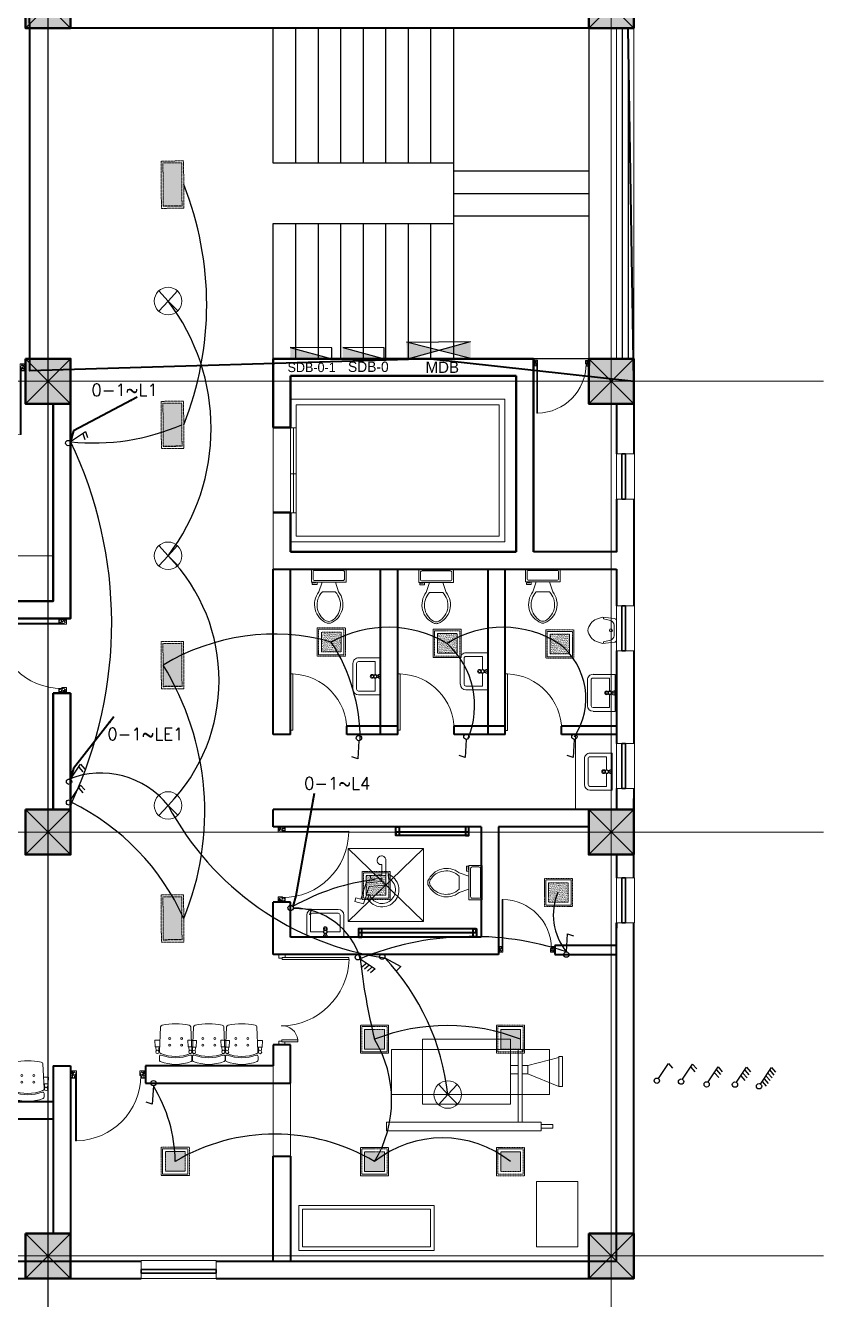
# Model space of a CAD drawing. Header units: millimetres. Extents: x 2399484 to 3337895, y 3598750 to 3969149.
# Drawn here: x 2467840 to 2478467, y 3879904 to 3896859 of the extents above; entities that cross this region are included whole.
import ezdxf

# ---------------------------------------------------------------- set-up
doc = ezdxf.new("R2010")
doc.units = ezdxf.units.MM
doc.header["$MEASUREMENT"] = 0
doc.linetypes.add('CENTER', pattern=[2, 1.25, -0.25, 0.25, -0.25])
doc.linetypes.add('DASHED', pattern=[0.75, 0.5, -0.25])
for name, color, linetype, lineweight in [('0newfurnture', 30, 'Continuous', 15), ('4 DB BOXES', 3, 'Continuous', 25), ('5 DB BOXES', 3, 'Continuous', 25), ('centreline', 52, 'CENTER', 5), ('Column-0.5', 14, 'Continuous', 50), ('conduit Light & fan City', 30, 'Continuous', 5), ('door', 41, 'Continuous', 5), ('Door Opening-0.09', 253, 'Continuous', 9), ('Furniture Hospital-0.09', 44, 'Continuous', 9), ('Hatch', 9, 'Continuous', 9), ('hidden lines', 205, 'DASHED', 5), ('Sill Level', 140, 'Continuous', 20), ('stairs', 6, 'Continuous', 25), ('Switches', 173, 'Continuous', 15), ('T-Fixture-0.09', 255, 'Continuous', 9), ('WALL 0.2', 7, 'Continuous', 20), ('wall 0.4', 7, 'Continuous', 40), ('Wall-0.5', 7, 'Continuous', 50), ('WINDOW', 152, 'Continuous', 30), ('Windows Plan', 152, 'Continuous', 35)]:
    doc.layers.add(name, color=color, linetype=linetype, lineweight=lineweight)
for name, color, linetype in [('1 x 4 recessed', 80, 'CENTER'), ('2 x 11 recessed', 60, 'CENTER'), ('ceilling fan', 3, 'Continuous'), ('emergencylight', 1, 'Continuous'), ('wire powered ups', 3, 'Continuous'), ('Wires', 1, 'Continuous')]:
    doc.layers.add(name, color=color, linetype=linetype)
doc.styles.add('arial.', font='arial.ttf')
doc.styles.add('romans', font='romans.shx')
doc.styles.get("Standard").update_dxf_attribs({"font": 'arial.ttf'})
doc.linetypes.add('ZIGZAG', pattern='A,0.0001,-0.2,[131,ltypeshp.shx,S=0.2,R=0,X=-0.2,Y=0],-0.4,[131,ltypeshp.shx,S=0.2,R=180,X=0.2,Y=0],-0.2', length=0.8001)
doc.dimstyles.get("Standard").update_dxf_attribs({"dimtxt": 500, "dimasz": 100, "dimexe": 100, "dimexo": 200, "dimgap": 0.09, "dimtad": 0, "dimtoh": 1, "dimdec": 0, "dimzin": 0, "dimdsep": 46, "dimtxsty": 'Standard', "dimblk": 'DOT', "dimcen": 0, "dimclrd": 256, "dimclre": 256, "dimclrt": 256, "dimadec": 0, "dimazin": 0, "dimtfac": 1, "dimtdec": 0, "dimtofl": 0, "dimtmove": 0, "dimatfit": 3, "dimfxl": 1, "dimtolj": 1, "dimtzin": 0, "dimlwd": -1, "dimlwe": -1, "dimarcsym": 1})

# ---------------------------------------------------------------- blocks, each defined once
blk = doc.blocks.new("door 3'3")
at = {"layer": 'door'}
for p, q in [((82769.36, -31237.4), (82769.36, -31203.37)), ((82769.84, -31203.37), (82769.36, -31203.37)), ((82769.84, -31237.4), (82769.84, -31203.37))]:
    blk.add_line(p, q, dxfattribs=at)
at = {"layer": 'door', "ltscale": 80}
for points in [[(82769.84, -31239.84), (82767.36, -31239.84), (82767.36, -31239.37), (82766.88, -31239.37), (82766.88, -31236.38), (82767.36, -31236.38), (82767.36, -31235.91), (82769.36, -31235.91), (82769.36, -31237.4), (82769.84, -31237.4)], [(82802.93, -31239.84), (82805.41, -31239.84), (82805.41, -31239.37), (82805.88, -31239.37), (82805.88, -31236.38), (82805.41, -31236.38), (82805.41, -31235.91), (82803.4, -31235.91), (82803.4, -31237.4), (82802.93, -31237.4)]]:
    blk.add_lwpolyline(points, close=True, dxfattribs=at)
blk.add_arc((82769.36, -31237.4), 34.04, 0, 89.20471, dxfattribs=at)
at = {"layer": 'Hatch'}
for centre, radius, start, end in [((82767.7, -31239.85), 2.68, 36.75824, 107.53286), ((82767.27, -31240.34), 1.96, 14.76809, 101.35249), ((82768.07, -31239.12), 3.04, 64.81981, 103.53483), ((82757.2, -31236.2), 10.64, 342.68423, 1.60142), ((82764.36, -31235.92), 4.57, 311.03249, 0.21009), ((82767.3, -31236.13), 3.25, 271.0473, 321.53187), ((82805.07, -31239.85), 2.68, 72.46714, 143.24176), ((82805.47, -31236.13), 3.25, 218.46813, 268.9527), ((82804.7, -31239.12), 3.04, 76.46517, 115.18019), ((82805.49, -31240.34), 1.96, 78.64751, 165.23191), ((82808.41, -31235.92), 4.57, 179.78991, 228.96751), ((82815.57, -31236.2), 10.64, 178.39858, 197.31577)]:
    blk.add_arc(centre, radius, start, end, dxfattribs=at)
blk = doc.blocks.new('xray')
at = {"layer": 'Furniture Hospital-0.09'}
for p, q in [((3484.48, 4320.41), (3484.48, 4281.62)), ((3462.81, 4300.69), (3462.81, 4316.09)), ((3479.24, 4311.87), (3462.81, 4316.09)), ((3479.24, 4307.38), (3462.81, 4300.69))]:
    blk.add_line(p, q, dxfattribs=at)
for points in [[(3551.84, 4296.37), (3467.7, 4296.37), (3467.7, 4320.41), (3551.84, 4320.41)], [(3484.48, 4281.62), (3482.27, 4281.62), (3482.27, 4320.41), (3484.48, 4320.41)], [(3535.4, 4291.26), (3488.52, 4291.26), (3488.52, 4325.81), (3535.4, 4325.81)], [(3462.81, 4300.69), (3460.82, 4300.69), (3460.82, 4316.6), (3462.81, 4316.6)], [(3472.25, 4278.4), (3465.9, 4278.4), (3465.9, 4280.51), (3472.25, 4280.51)], [(3554.63, 4277.02), (3472.25, 4277.02), (3472.25, 4281.62), (3554.63, 4281.62)], [(3474.63, 4215.25), (3474.63, 4250.01), (3452.72, 4250.01), (3452.72, 4215.25)]]:
    blk.add_lwpolyline(points, close=True, dxfattribs=at)
for points in [[(3482.27, 4307.38), (3479.24, 4307.38), (3479.24, 4311.87), (3482.27, 4311.87)], [(3484.48, 4311.87), (3488.52, 4311.87), (3488.52, 4307.38), (3484.48, 4307.38)]]:
    blk.add_lwpolyline(points, dxfattribs=at)
at = {"layer": 'Furniture Hospital-0.09', "lineweight": 5}
for points in [[(3601.25, 4213.29), (3529.13, 4213.29), (3529.13, 4237.32), (3601.25, 4237.32)], [(3599.25, 4215.29), (3531.14, 4215.29), (3531.14, 4235.32), (3599.25, 4235.32)]]:
    blk.add_lwpolyline(points, close=True, dxfattribs=at)
blk = doc.blocks.new('d1')
at = {"layer": 'door'}
for p, q in [((2442.75, 10745.72), (2408.32, 10745.72)), ((2442.75, 10746.15), (2408.33, 10746.15)), ((2408.33, 10746.15), (2408.33, 10745.72))]:
    blk.add_line(p, q, dxfattribs=at)
at = {"layer": 'door', "ltscale": 80}
for points in [[(2445, 10779.7), (2445, 10781.99), (2444.56, 10781.99), (2444.56, 10782.43), (2441.8, 10782.43), (2441.8, 10781.99), (2441.36, 10781.99), (2441.36, 10780.14), (2442.75, 10780.14), (2442.75, 10779.7)], [(2445, 10746.15), (2445, 10743.87), (2444.56, 10743.87), (2444.56, 10743.43), (2441.8, 10743.43), (2441.8, 10743.87), (2441.36, 10743.87), (2441.36, 10745.72), (2442.75, 10745.72), (2442.75, 10746.15)]]:
    blk.add_lwpolyline(points, close=True, dxfattribs=at)
at = {"layer": 'Door Opening-0.09', "ltscale": 80}
blk.add_arc((2442.75, 10745.72), 34.42, 90, 179.27403, dxfattribs=at)
at = {"layer": 'hidden lines'}
for centre, radius, start, end in [((2441.64, 10791.37), 9.82, 268.39858, 287.31577), ((2441.38, 10784.76), 4.22, 269.78991, 318.96751), ((2444.33, 10781.34), 2.81, 166.46517, 205.18019), ((2445.01, 10781.68), 2.48, 162.46714, 233.24176), ((2441.57, 10782.05), 3, 308.46813, 358.9527), ((2445.46, 10782.07), 1.81, 168.64751, 255.23191), ((2441.38, 10741.1), 4.22, 41.03249, 90.21009), ((2444.33, 10744.52), 2.81, 154.81981, 193.53483), ((2445.01, 10744.18), 2.48, 126.75824, 197.53286), ((2441.57, 10743.81), 3, 1.0473, 51.53187), ((2445.46, 10743.79), 1.81, 104.76809, 191.35249), ((2441.64, 10734.49), 9.82, 72.68423, 91.60142)]:
    blk.add_arc(centre, radius, start, end, dxfattribs=at)
blk = doc.blocks.new('BANCAS')
at = {"layer": 'Furniture Hospital-0.09'}
for p, q in [((-0.236, -0.247), (-0.314, -0.247)), ((-0.309, -0.347), (-0.314, -0.247)), ((-0.241, -0.347), (-0.309, -0.347)), ((-0.294, -0.405), (-0.3, -0.347)), ((-0.256, -0.405), (-0.25, -0.347)), ((0.314, -0.25), (0.236, -0.25)), ((0.309, -0.35), (0.241, -0.35)), ((0.256, -0.409), (0.25, -0.35)), ((0.294, -0.409), (0.3, -0.35)), ((0.309, -0.35), (0.314, -0.25))]:
    blk.add_line(p, q, dxfattribs=at)
blk.add_lwpolyline([(0.227, -0.048, 0.346546), (0.203, -0.019, 0.095695), (-0.203, -0.019, 0.346546), (-0.227, -0.048), (-0.244, -0.417, 0.318973), (-0.225, -0.447, 0.193005), (0.225, -0.447, 0.318973), (0.244, -0.417)], format="xyb", close=True, dxfattribs=at)
blk.add_lwpolyline([(-0.245, -0.522), (-0.245, -0.489, -0.522832), (-0.218, -0.471, 0.18), (0.218, -0.471, -0.522832), (0.245, -0.489), (0.245, -0.547, -0.306573), (0.232, -0.565, -0.192782), (-0.232, -0.565, -0.306573), (-0.245, -0.547), (-0.245, -0.504)], format="xyb", dxfattribs=at)
for centre, radius in [((-0.09, -0.22), 0.015), ((-0.09, -0.32), 0.015), ((0.09, -0.22), 0.015), ((0.09, -0.32), 0.015), ((-0.275, -0.422), 0.025), ((0.275, -0.425), 0.025)]:
    blk.add_circle(centre, radius, dxfattribs=at)
blk = doc.blocks.new('A$C72AE6952')
at = {"ltscale": 20, "xscale": 800, "yscale": 800, "zscale": 800, "row_count": 1, "column_count": 3, "row_spacing": 0, "column_spacing": 440.0000000000001}
blk.add_blockref('BANCAS', (-440, 0), dxfattribs=at)
blk = doc.blocks.new("door 5'")
at = {"layer": 'door', "ltscale": 1000}
for points in [[(2177525, 4317078), (2177525, 4317062), (2177516, 4317062), (2177516, 4317020), (2177473, 4317020), (2177474, 4317105)], [(2177525, 4317062), (2177525, 4317105), (2177474, 4317105), (2177473, 4317020)], [(2177474, 4317105), (2177516, 4317105)], [(2178689, 4317076), (2178689, 4317060), (2178697, 4317060), (2178697, 4317018), (2178740, 4317018), (2178740, 4317104)], [(2178689, 4317060), (2178689, 4317104), (2178740, 4317104), (2178740, 4317018)], [(2177473, 4317020), (2177516, 4317020)], [(2178697, 4316120), (2178697, 4317060), (2178671, 4317060), (2178671, 4316120), (2178697, 4316120)], [(2178740, 4317018), (2178697, 4317018)]]:
    blk.add_lwpolyline(points, dxfattribs=at)
blk.add_lwpolyline([(2177516, 4316839), (2177516, 4317062), (2177543, 4317062), (2177543, 4316839)], close=True, dxfattribs=at)
at = {"layer": 'Door Opening-0.09', "ltscale": 1000}
for centre, radius, start, end in [((2177516, 4317062), 224, 276.6944, 2.344), ((2178697, 4317076), 957, 180.3416, 268.4244)]:
    blk.add_arc(centre, radius, start, end, dxfattribs=at)
at = {"layer": 'WINDOW', "ltscale": 5}
blk.add_line((2177474, 4317104), (2177474, 4317104), dxfattribs=at)
blk = doc.blocks.new('2ft column')
at = {"layer": 'Hatch', "ltscale": 5}
h = blk.add_hatch(color=256, dxfattribs=at)
h.dxf.hatch_style = 1
h.paths.add_polyline_path([(2207385, 4176559), (2207985, 4176559), (2207985, 4175959), (2207385, 4175959)])
at = {"layer": 'Column-0.5', "ltscale": 5}
blk.add_lwpolyline([(2207385, 4176559), (2207985, 4176559), (2207985, 4175959), (2207385, 4175959)], close=True, dxfattribs=at)
at = {"layer": 'Defpoints', "ltscale": 5}
for points in [[(2207985, 4176559), (2207385, 4175959)], [(2207985, 4175959), (2207385, 4176559)]]:
    blk.add_lwpolyline(points, dxfattribs=at)
blk = doc.blocks.new('main grid')
at = {"layer": 'centreline', "ltscale": 5}
for p, q in [((2549661, 4018930), (2549661, 3976624)), ((2557161, 4018930), (2557161, 3976624)), ((2559988, 3991172), (2538074, 3991172)), ((2559988, 3985172), (2538074, 3985172)), ((2559988, 3979531), (2538074, 3979531))]:
    blk.add_line(p, q, dxfattribs=at)
at = {"layer": 'Hatch', "xscale": -1}
for p in [(4757346, -180087), (4764846, -180087)]:
    blk.add_blockref('2ft column', p, dxfattribs=at)
at = {"layer": 'Hatch'}
for p in [(341976, -185087), (349476, -185087), (341976, -191087), (349476, -191087), (341976, -196728), (349476, -196728)]:
    blk.add_blockref('2ft column', p, dxfattribs=at)
blk = doc.blocks.new('TAP')
at = {"layer": 'Furniture Hospital-0.09', "linetype": 'Continuous'}
for p, q in [((0, 38), (0, -38)), ((5, 38), (0, 38)), ((5, 38), (5, -38)), ((30, 25), (5, 25)), ((30, 0), (5, 0)), ((30, 25), (30, -25)), ((56, 16), (30, 16)), ((51, 7), (48, 8)), ((59, 19), (57, 22)), ((73, 24), (73, 27)), ((88, 20), (89, 22)), ((97, 15), (125, 12)), ((97, 8), (100, 9)), ((5, -38), (0, -38)), ((30, -25), (5, -25)), ((56, -16), (30, -16)), ((51, -8), (48, -9)), ((60, -20), (58, -22)), ((74, -24), (74, -27)), ((88, -19), (90, -22)), ((97, -7), (100, -8)), ((97, -15), (125, -12))]:
    blk.add_line(p, q, dxfattribs=at)
for radius in [21.2, 19.7]:
    blk.add_circle((74, 0), radius, dxfattribs=at)
for centre, radius, start, end in [((74, 0), 27.2, 163.0512, 199.0512), ((74, 0), 24.2, 127.0512, 163.0512), ((74, 0), 27.2, 91.0512, 127.0512), ((74, 0), 24.2, 55.0512, 91.0512), ((74, 0), 27.2, 19.0512, 55.0512), ((74, 0), 24.2, 343.0512, 19.0512), ((95, 0), 32.6, 337.45, 22.55), ((74, 0), 24.2, 199.0512, 235.0512), ((74, 0), 27.2, 235.0512, 271.0512), ((74, 0), 24.2, 271.0512, 307.0512), ((74, 0), 27.2, 307.0512, 343.0512)]:
    blk.add_arc(centre, radius, start, end, dxfattribs=at)
blk = doc.blocks.new('bazin')
at = {"layer": '0newfurnture', "ltscale": 5}
for p, q in [((2434577, 4011590), (2435069, 4011590)), ((2434577, 4011295), (2434577, 4011590)), ((2435069, 4011590), (2435069, 4011295)), ((2434626, 4011295), (2434626, 4011516)), ((2434626, 4011516), (2434799, 4011516)), ((2434847, 4011516), (2435020, 4011516)), ((2435020, 4011516), (2435020, 4011295)), ((2434996, 4011270), (2434651, 4011270)), ((2434996, 4011221), (2434651, 4011221))]:
    blk.add_line(p, q, dxfattribs=at)
blk.add_circle((2434823, 4011477), 25.6, dxfattribs=at)
for centre, radius, start, end in [((2434651, 4011295), 73.8, 180, 270), ((2434651, 4011295), 24.6, 180, 270), ((2434996, 4011295), 73.8, 270, 0), ((2434996, 4011295), 24.6, 270, 0)]:
    blk.add_arc(centre, radius, start, end, dxfattribs=at)
at = {"layer": '0newfurnture', "ltscale": 5, "xscale": 0.9842520018725999, "yscale": 0.9842520018725999, "zscale": 0.9842520018725999, "rotation": 270}
blk.add_blockref('TAP', (2434823, 4011590), dxfattribs=at)
blk = doc.blocks.new('Toilet - top')
at = {"layer": 'Furniture Hospital-0.09'}
for p, q in [((9.5, -6), (9.5, -2)), ((-10, -8.5), (-8, -8.5)), ((-10, -9.5), (-10, -8.5)), ((-7, -9.5), (-10, -9.5)), ((-8, -8.5), (-8, -8)), ((-7, -8), (-7, -9.5)), ((-4, -8), (-6, -14)), ((4, -14), (-4, -14)), ((4, -8), (6, -14))]:
    blk.add_line(p, q, dxfattribs=at)
blk.add_lwpolyline([(10.5, -8), (10.5, 0), (-10.5, 0), (-10.5, -8)], close=True, dxfattribs=at)
for points in [[(-9.5, -2), (-9.5, -6)], [(8.5, -1), (-8.5, -1)], [(-8.5, -7), (8.5, -7)]]:
    blk.add_lwpolyline(points, dxfattribs=at)
for centre, radius, start, end in [((-8.62, -1.88), 0.884, 81.8699, 188.1301), ((-8.62, -6.12), 0.884, 171.8699, 278.1301), ((8.62, -1.88), 0.884, 351.8699, 98.1301), ((8.62, -6.12), 0.884, 261.8699, 8.1301), ((3.52, -21.58), 12.17, 141.46911, 247.97143), ((4.2, -21.82), 11.33, 136.36773, 238.94682), ((-3.52, -21.58), 12.17, 292.02843, 38.53071), ((-4.2, -21.82), 11.33, 301.05301, 43.63209), ((0, -27.88), 4, 245.73182, 294.26817), ((0, -29), 4, 254.86053, 285.13947)]:
    blk.add_arc(centre, radius, start, end, dxfattribs=at)
blk = doc.blocks.new('26 door')
at = {"layer": 'door'}
blk.add_line((42654.7, -717.83), (42654.7, -716.68), dxfattribs=at)
at = {"layer": 'door', "ltscale": 5}
blk.add_lwpolyline([(42654.7, -716.68), (42684.73, -716.68), (42684.73, -717.83), (42654.7, -717.83)], dxfattribs=at)
at = {"layer": 'Door Opening-0.09'}
blk.add_arc((42654.79, -717.79), 29.96, 2.13581, 90.17937, dxfattribs=at)
blk = doc.blocks.new('TIA UR Plan-flat-1')
at = {"layer": 'Furniture Hospital-0.09'}
for points in [[(-186, 175), (-265, 150, 0.270578), (-380, 0, 0.556713)], [(0, 0), (0, 132, 0.414214), (-25, 157), (-186, 175)], [(-174, 175), (-174, 154), (-81, 130, -0.321575), (-32, 71), (-32, 0)], [(-186, -175), (-265, -150, -0.270578), (-380, 0, -0.556713)], [(0, 0), (0, -132, -0.414214), (-25, -157), (-186, -175)], [(-174, -175), (-174, -154), (-81, -130, 0.321575), (-32, -71), (-32, 0)]]:
    blk.add_lwpolyline(points, format="xyb", dxfattribs=at)
blk.add_circle((-75, 0), 20, dxfattribs=at)
blk = doc.blocks.new('Wheel Chair')
at = {"layer": 'T-Fixture-0.09'}
blk.add_lwpolyline([(-130, -183, -0.239978), (-223, 0, -0.243341), (-129, 182), (-128, 182, -0.241316), (75, 211), (76, 211, -0.238142), (218, 65), (184, 14), (173, 51, 0.192657), (94, 153), (94, 154, 0.25323), (-74, 162), (-74, 161, 0.245902), (-174, 27), (-175, 27, 0.247474), (-120, -132), (-128, -181)], format="xyb", dxfattribs=at)
blk.add_lwpolyline([(305, 47), (366, 13), (392, 59), (290, 117), (158, -89), (-63, -51), (-146, -374, 0.423515), (-104, -442), (-103, -442, 0.413314), (-35, -399), (-32, -388, 0.409265), (-67, -332), (-80, -330), (-48, -201), (105, -227), (113, -178), (-33, -153), (-23, -112), (182, -146)], format="xyb", close=True, dxfattribs=at)
blk = doc.blocks.new('v2')
at = {"layer": 'Sill Level'}
blk.add_lwpolyline([(2448277, 3818910), (2448877, 3818910), (2448877, 3818670), (2448277, 3818670)], close=True, dxfattribs=at)
at = {"layer": 'Windows Plan'}
blk.add_lwpolyline([(2448877, 3818790), (2448277, 3818790), (2448277, 3818743), (2448877, 3818743)], close=True, dxfattribs=at)
blk = doc.blocks.new('v1')
at = {"layer": 'Sill Level'}
blk.add_lwpolyline([(2446591, 3818940), (2447591, 3818940), (2447591, 3818700), (2446591, 3818700)], close=True, dxfattribs=at)
at = {"layer": 'Windows Plan'}
blk.add_lwpolyline([(2447591, 3818820), (2446591, 3818820), (2446591, 3818772), (2447591, 3818772)], close=True, dxfattribs=at)
blk = doc.blocks.new('1by1 15w')
at = {"layer": '2 x 11 recessed', "lineweight": 0, "true_color": 0xffffff}
h = blk.add_hatch(dxfattribs=at)
h.set_pattern_fill('DOTS', scale=7.6)
h.set_pattern_definition([(0, (-24150.00014, -28906.40267), (0.2375, 0.475), [0, -0.475])])
h.paths.add_polyline_path([(111699, 133932), (111912, 133932), (111912, 133720), (111699, 133720)])
at = {"layer": '2 x 11 recessed', "lineweight": 0}
for points in [[(111654, 133978), (111958, 133978), (111958, 133674), (111654, 133674)], [(111669, 133963), (111942, 133963), (111942, 133689), (111669, 133689)], [(111699, 133932), (111912, 133932), (111912, 133720), (111699, 133720)]]:
    blk.add_lwpolyline(points, close=True, dxfattribs=at)
blk = doc.blocks.new('1by1 6w')
at = {"layer": '2 x 11 recessed', "lineweight": 0}
h = blk.add_hatch(dxfattribs=at)
h.set_pattern_fill('AR-SAND', color=256, scale=7.6)
h.set_pattern_definition([(37.5, (-507751.777, 116886.896), (-0.47874952, 14.64386064), [0, -11.552, 0, -12.92, 0, -12.35]), (7.5, (-507751.777, 116886.896), (13.45030296, 21.4483101), [0, -6.232, 0, -10.412, 0, -3.99]), (327.5, (-507761.125, 116886.896), (23.66747815, 0.0430088), [0, -3.8, 0, -13.68, 0, -17.86]), (317.5, (-507761.125, 116886.896), (22.8465622, 6.6703343), [0, -1.9, 0, -8.968, 0, -10.26])])
h.paths.add_polyline_path([(-106, 106), (106, 106), (106, -106), (-106, -106)])
for points in [[(-152, 152), (152, 152), (152, -152), (-152, -152)], [(-137, 137), (137, 137), (137, -137), (-137, -137)], [(-106, 106), (106, 106), (106, -106), (-106, -106)]]:
    blk.add_lwpolyline(points, close=True, dxfattribs=at)
blk = doc.blocks.new('1 WAY')
at = {"layer": 'Switches', "lineweight": 30}
for p, q in [((1.76, 2.13), (6.02, 8.52)), ((6.02, 8.52), (7.78, 6.51))]:
    blk.add_line(p, q, dxfattribs=at)
blk.add_circle((1.13, 1.13), 1.13, dxfattribs=at)
blk = doc.blocks.new('2 WAY')
at = {"layer": 'Switches', "lineweight": 30}
for p, q in [((1.76, 2.13), (6.02, 8.52)), ((5.27, 7.27), (7.02, 5.26)), ((6.02, 8.52), (7.78, 6.51))]:
    blk.add_line(p, q, dxfattribs=at)
blk.add_circle((1.13, 1.13), 1.13, dxfattribs=at)
blk = doc.blocks.new('3 WAY')
at = {"layer": 'Switches', "lineweight": 30}
for p, q in [((1.76, 2.13), (6.02, 8.52)), ((4.51, 6.01), (6.27, 4.01)), ((5.27, 7.27), (7.02, 5.26)), ((6.02, 8.52), (7.78, 6.51))]:
    blk.add_line(p, q, dxfattribs=at)
blk.add_circle((1.13, 1.13), 1.13, dxfattribs=at)
blk = doc.blocks.new('4 WAY')
at = {"layer": 'Switches', "lineweight": 30}
for p, q in [((1.76, 2.13), (6.02, 8.52)), ((4.51, 6.01), (6.27, 4.01)), ((5.27, 7.27), (7.02, 5.26)), ((6.02, 8.52), (7.78, 6.51)), ((3.64, 4.89), (5.39, 2.88))]:
    blk.add_line(p, q, dxfattribs=at)
blk.add_circle((1.13, 1.13), 1.13, dxfattribs=at)
blk = doc.blocks.new('6gang switch')
at = {"layer": 'Switches', "lineweight": 30}
for p, q in [((1.74, 2.08), (6.46, 9.17)), ((4.07, 5.54), (5.83, 3.54)), ((4.95, 6.67), (6.71, 4.66)), ((5.7, 7.92), (7.46, 5.92)), ((6.46, 9.17), (8.21, 7.17)), ((2.44, 3.16), (4.2, 1.16)), ((3.32, 4.29), (5.08, 2.28))]:
    blk.add_line(p, q, dxfattribs=at)
blk.add_circle((1.13, 1.13), 1.13, dxfattribs=at)
blk = doc.blocks.new('2 ft panel')
at = {"layer": '1 x 4 recessed', "lineweight": 0}
h = blk.add_hatch(dxfattribs=at)
h.set_pattern_fill('AR-SAND', color=256, scale=6.25)
h.set_pattern_definition([(37.5, (-417982.219, 97562.351), (-0.39370849, 12.04264856), [0, -9.5, 0, -10.625, 0, -10.15625]), (7.5, (-417982.219, 97562.351), (11.0611044, 17.6384129), [0, -5.125, 0, -8.5625, 0, -3.28125]), (327.5, (-417989.906, 97562.351), (19.46338664, 0.03536908), [0, -3.125, 0, -11.25, 0, -14.6875]), (317.5, (-417989.906, 97562.351), (18.7882913, 5.4854723), [0, -1.5625, 0, -7.375, 0, -8.4375])])
h.paths.add_polyline_path([(287, -125), (287, 125), (-288, 125), (-288, -125)])
at = {"layer": '1 x 4 recessed'}
blk.add_line((287, 125), (287, -125), dxfattribs=at)
at = {"layer": '1 x 4 recessed', "lineweight": 0}
for points in [[(316, -150), (-313, -150), (-313, 150), (316, 150)], [(287, -125), (-288, -125), (-288, 125), (287, 125)], [(316, 150), (316, -150)]]:
    blk.add_lwpolyline(points, dxfattribs=at)
blk = doc.blocks.new('emergency')
at = {"layer": 'conduit Light & fan City'}
for p, q in [((0, 0), (-124, -135)), ((-122, 136), (0, 0)), ((124, 135), (0, 0)), ((0, 0), (129, -129))]:
    blk.add_line(p, q, dxfattribs=at)
blk.add_circle((0, 0), 183, dxfattribs=at)
blk = doc.blocks.new('FDB')
at = {"layer": '4 DB BOXES'}
blk.add_hatch(color=256, dxfattribs=at).paths.add_polyline_path([(-65075.48, -197982.42), (-65075.48, -197977), (-65095.76, -197982.42)])
for p, q in [((-65095.76, -197982.42), (-65095.76, -197977)), ((-65095.76, -197977), (-65075.48, -197977)), ((-65075.48, -197977), (-65095.76, -197982.42)), ((-65075.48, -197982.42), (-65095.76, -197982.42))]:
    blk.add_line(p, q, dxfattribs=at)
blk = doc.blocks.new('mpb')
h = blk.add_hatch(color=3)
h.paths.add_polyline_path([(531970, 179435), (531970, 179646), (531575, 179540)])
h.paths.add_polyline_path([(531575, 179540), (531284, 179618), (531284, 179462)])
h.paths.add_polyline_path([(531284, 179462), (531284, 179618), (531180, 179646), (531180, 179435)])
at = {"color": 3}
for p, q in [((531180, 179646), (531970, 179646)), ((531180, 179646), (531970, 179435)), ((531970, 179646), (531180, 179435)), ((531970, 179435), (531180, 179435))]:
    blk.add_line(p, q, dxfattribs=at)
blk = doc.blocks.new('_Dot')
at = {"color": 0, "linetype": 'ByBlock', "lineweight": -2}
blk.add_line((-0.5, 0), (-1, 0), dxfattribs=at)
at = {"color": 0, "linetype": 'ByBlock', "lineweight": -3, "const_width": 0.5}
blk.add_lwpolyline([(-0.25, 0, 1), (0.25, 0, 1)], format="xyb", close=True, dxfattribs=at)

msp = doc.modelspace()

# ---------------------------------------------------------------- linework, layer by layer
at = {"layer": '0newfurnture', "ltscale": 5}
msp.add_lwpolyline([(2466721.7, 3889799.7), (2468210.3, 3889799.7), (2468210.3, 3889199.7), (2466721.7, 3889199.7)], close=True, dxfattribs=at)
at = {"layer": '0newfurnture'}
msp.add_lwpolyline([(2475710.3, 3886705.5), (2475710.3, 3886425.2), (2475166.8, 3886425.2), (2475166.8, 3887425), (2475710.3, 3887425), (2475710.3, 3887305.5)], dxfattribs=at)
at = {"layer": 'centreline', "ltscale": 5}
msp.add_line((2468140.3, 3919883.3), (2468140.3, 3871943.3), dxfattribs=at)
at = {"layer": 'Door Opening-0.09'}
for points in [[(2473139.2, 3885905.6), (2472139.2, 3884933.5)], [(2472139.2, 3885905.6), (2473139.2, 3884933.5)]]:
    msp.add_lwpolyline(points, dxfattribs=at)
msp.add_lwpolyline([(2472139.2, 3885905.6), (2473139.2, 3885905.6), (2473139.2, 3884933.5), (2472139.2, 3884933.5)], close=True, dxfattribs=at)
at = {"layer": 'Furniture Hospital-0.09', "ltscale": 5}
for p, q in [((2471370.3, 3891888.5), (2471370.3, 3891505.2)), ((2471447, 3891811.8), (2471447, 3891505.2)), ((2474146.6, 3891811.8), (2471447, 3891811.8)), ((2474146.6, 3890065.2), (2474146.6, 3891811.8)), ((2471370.3, 3891505.2), (2471447, 3891505.2)), ((2471408.6, 3891505.2), (2471408.6, 3890371.8)), ((2471408.6, 3890891.8), (2471370.3, 3890891.8)), ((2471447, 3890891.8), (2471408.6, 3890891.8)), ((2471370.3, 3890371.8), (2471370.3, 3889988.5)), ((2471370.3, 3890371.8), (2471447, 3890371.8)), ((2471447, 3890371.8), (2471447, 3890065.2)), ((2471370.3, 3889988.5), (2474223.3, 3889988.5)), ((2471447, 3890065.2), (2474146.6, 3890065.2))]:
    msp.add_line(p, q, dxfattribs=at)
for points in [[(2471370.3, 3891888.5), (2474223.3, 3891888.5), (2474223.3, 3889988.5)], [(2471370.3, 3890371.8), (2471370.3, 3891505.2)], [(2471447, 3891505.2), (2471447, 3890371.8)]]:
    msp.add_lwpolyline(points, dxfattribs=at)
at = {"layer": 'stairs', "ltscale": 5}
for points in [[(2473540.3, 3895025.2), (2471140.3, 3895025.2), (2471140.3, 3896825.2)], [(2471440.3, 3895025.2), (2471440.3, 3896825.2)], [(2471740.3, 3895025.2), (2471740.3, 3896825.2)], [(2472040.3, 3895025.2), (2472040.3, 3896825.2)], [(2472340.3, 3895025.2), (2472340.3, 3896825.2)], [(2472640.3, 3895025.2), (2472640.3, 3896825.2)], [(2472940.3, 3895025.2), (2472940.3, 3896825.2)], [(2473240.3, 3895025.2), (2473240.3, 3896825.2)], [(2473540.3, 3896825.2), (2473540.3, 3892425.2)], [(2475340.3, 3896825.2), (2475340.3, 3892425.2), (2474600, 3892425.2)], [(2473540.3, 3894925.2), (2475340.3, 3894925.2)], [(2473540.3, 3894625.2), (2475340.3, 3894625.2)], [(2471140.3, 3892425.2), (2471140.3, 3894225.2), (2473540.3, 3894225.2)], [(2471440.3, 3892425.2), (2471440.3, 3894225.2)], [(2471740.3, 3892425.2), (2471740.3, 3894225.2)], [(2472040.3, 3892425.2), (2472040.3, 3894225.2)], [(2472340.3, 3892425.2), (2472340.3, 3894225.2)], [(2472640.3, 3892425.2), (2472640.3, 3894225.2)], [(2472940.3, 3892425.2), (2472940.3, 3894225.2)], [(2473240.3, 3892425.2), (2473240.3, 3894225.2)], [(2473540.3, 3894325.2), (2475340.3, 3894325.2)]]:
    msp.add_lwpolyline(points, dxfattribs=at)
at = {"layer": 'WALL 0.2', "ltscale": 5}
for p, q in [((2471140.3, 3891510.2), (2471140.3, 3889625.2)), ((2471370.3, 3890376.9), (2471370.3, 3891510.2))]:
    msp.add_line(p, q, dxfattribs=at)
for points in [[(2475710.3, 3896825.2), (2475710.3, 3892425.2)], [(2475940.3, 3896825.2), (2475940.3, 3892425.2)]]:
    msp.add_lwpolyline(points, dxfattribs=at)
at = {"layer": 'wall 0.4', "ltscale": 5}
for p, q in [((2471139.8, 3887423.7), (2471139.8, 3889625.2)), ((2471140.3, 3889625.2), (2475710.3, 3889625.2)), ((2471369.8, 3887423.7), (2471369.8, 3889625.2)), ((2472569.8, 3887423.7), (2472569.8, 3889625.2)), ((2472799.8, 3887423.7), (2472799.8, 3889625.2)), ((2473999.8, 3887423.7), (2473999.8, 3889625.2)), ((2474229.8, 3887423.7), (2474229.8, 3889625.2)), ((2475710.3, 3889625.2), (2475710.3, 3889136.2)), ((2475710.3, 3888795.6), (2475710.3, 3888795.6)), ((2475710.3, 3888536.2), (2475710.3, 3887305.5)), ((2472799.8, 3887534.3), (2472119.8, 3887534.1)), ((2472119.8, 3887423.7), (2472119.8, 3887534.1)), ((2474229.8, 3887534.7), (2473549.8, 3887534.5)), ((2473549.8, 3887423.7), (2473549.8, 3887534.5)), ((2475710.3, 3887535.2), (2474979.8, 3887534.9)), ((2474979.8, 3887423.7), (2474979.8, 3887534.9)), ((2471369.8, 3887423.8), (2471139.8, 3887423.7)), ((2472799.8, 3887424.3), (2472119.8, 3887424.1)), ((2474229.8, 3887424.7), (2473549.8, 3887424.5)), ((2475710.3, 3887425.2), (2474979.8, 3887424.9)), ((2475710.3, 3886705.5), (2475710.3, 3886425.2)), ((2471140.3, 3886193.7), (2471140.2, 3886423.7)), ((2473910.2, 3886425.2), (2471140.3, 3886423.7)), ((2475340.3, 3886425.2), (2473910.3, 3886425.2)), ((2473910.3, 3886195.2), (2471140.3, 3886193.7)), ((2473910.3, 3886195.2), (2473910.3, 3884725.2)), ((2475340.3, 3886195.2), (2474140.3, 3886195.2)), ((2474140.3, 3886195.2), (2474140.3, 3884495.2)), ((2475710.3, 3885825.2), (2475710.3, 3885517.1)), ((2471140.8, 3884495.2), (2471140.8, 3885193.9)), ((2471370.3, 3885193.9), (2471140.8, 3885193.7)), ((2471370.3, 3884725.2), (2471370.3, 3885193.9)), ((2475710.3, 3884917.1), (2475710.3, 3884845.2)), ((2473910.3, 3884725.2), (2471370.3, 3884725.2)), ((2475710.3, 3884615.2), (2474890.3, 3884615.2)), ((2474890.3, 3884615.2), (2474890.3, 3884495.2)), ((2474140.3, 3884495.2), (2471140.8, 3884495.2)), ((2474890.3, 3884495.2), (2475710.3, 3884495.2)), ((2471140.3, 3883295.2), (2471140.3, 3883014.2)), ((2471370.3, 3883295.2), (2471140.3, 3883295.2)), ((2471370.3, 3882784.2), (2471370.3, 3883295.2)), ((2468210.3, 3883014.2), (2468210.3, 3880784.2)), ((2468210.3, 3883014.2), (2468440.3, 3883014.2)), ((2468440.3, 3883014.2), (2468440.3, 3880784.2)), ((2471140.3, 3883014.2), (2469440.3, 3883014.2)), ((2469440.3, 3883014.2), (2469440.3, 3882784.2)), ((2469440.3, 3882784.2), (2471370.3, 3882784.2)), ((2465152, 3882541.1), (2468210.3, 3882541.1)), ((2465032, 3882311.1), (2468210.3, 3882311.1)), ((2471140.3, 3880414.2), (2471140.3, 3881814.2)), ((2471140.3, 3881814.2), (2471370.3, 3881814.2))]:
    msp.add_line(p, q, dxfattribs=at)
for points in [[(2473240.3, 3892425.2), (2467900.1, 3892263.4), (2467900.1, 3896825.2), (2467840.3, 3898546.5)], [(2475340.3, 3896825.2), (2468440.3, 3896825.2)], [(2473240.3, 3892425.2), (2475940.3, 3892125.2), (2475865.3, 3896825.2), (2468440.3, 3896825.2)], [(2475710.3, 3891825.2), (2475710.3, 3891157.6)], [(2475940.3, 3891825.2), (2475940.3, 3891157.6)], [(2475710.3, 3890557.6), (2475710.3, 3889855.2), (2474603.3, 3889855.2)], [(2475940.3, 3890557.6), (2475940.3, 3889136.2)], [(2475940.3, 3888536.2), (2475940.3, 3887305.5)], [(2475940.3, 3886705.5), (2475940.3, 3886425.2)], [(2475940.3, 3885517.1), (2475940.3, 3886572.2)], [(2470379.3, 3880184.2), (2475940.3, 3880184.2), (2475940.3, 3884917.1)], [(2470379.3, 3880414.2), (2475710.3, 3880414.2), (2475710.3, 3884917.1)], [(2471370.3, 3881814.2), (2471370.3, 3880414.2)], [(2467063.9, 3880414.2), (2469379.3, 3880414.2)], [(2467063.9, 3880184.2), (2469379.3, 3880184.2)]]:
    msp.add_lwpolyline(points, dxfattribs=at)
for points in [[(2472817.9, 3886080.8), (2472773.8, 3886080.8), (2472773.8, 3886195.1), (2472817.9, 3886195.1)], [(2472777, 3886129.9), (2473739.9, 3886129.9), (2473739.9, 3886080.8), (2472777, 3886080.8)], [(2473699.1, 3886080.8), (2473743.1, 3886080.8), (2473743.1, 3886195.1), (2473699.1, 3886195.1)], [(2472274.8, 3884790.4), (2473843.5, 3884790.4), (2473843.5, 3884839.5), (2472274.8, 3884839.5)], [(2472318.8, 3884839.5), (2472274.8, 3884839.5), (2472274.8, 3884725.2), (2472318.8, 3884725.2)], [(2473802.6, 3884839.5), (2473846.7, 3884839.5), (2473846.7, 3884725.2), (2473802.6, 3884725.2)]]:
    msp.add_lwpolyline(points, close=True, dxfattribs=at)
at = {"layer": 'Wall-0.5', "ltscale": 5}
for p, q in [((2474603.3, 3892425.2), (2471140.3, 3892425.2)), ((2471140.3, 3892425.2), (2471140.3, 3891510.2)), ((2474603.3, 3892425.2), (2474603.3, 3889855.2)), ((2475340.3, 3892425.2), (2475340.3, 3892425.2)), ((2471370.3, 3891510.2), (2471370.3, 3892195.2)), ((2471370.3, 3892195.2), (2474373.3, 3892195.2)), ((2474373.3, 3892195.2), (2474373.3, 3889855.2)), ((2471140.3, 3891510.2), (2471370.3, 3891510.2)), ((2471370.3, 3890376.9), (2471140.3, 3890376.9)), ((2471370.3, 3889855.2), (2471370.3, 3890376.9)), ((2474373.3, 3889855.2), (2471370.3, 3889855.2)), ((2468210.3, 3887973.1), (2468210.3, 3886425.2)), ((2468440.3, 3887973.1), (2468210.3, 3887973.1)), ((2468440.3, 3887973.1), (2468440.3, 3886425.2))]:
    msp.add_line(p, q, dxfattribs=at)
for points in [[(2468210.3, 3891825.2), (2468210.3, 3889199.7), (2460570.3, 3889199.7)], [(2468440.3, 3891825.2), (2468440.3, 3888969.7), (2460570.3, 3888969.7), (2460570.3, 3888818.1)]]:
    msp.add_lwpolyline(points, dxfattribs=at)
at = {"layer": 'WINDOW', "linetype": 'ZIGZAG', "lineweight": 20, "ltscale": 0.5}
for p, q in [((2471140.3, 3881814.2), (2471140.3, 3883014.2)), ((2471370.3, 3883014.2), (2471370.3, 3881814.2))]:
    msp.add_line(p, q, dxfattribs=at)
at = {"layer": 'WINDOW', "ltscale": 5}
for points in [[(2475785.3, 3896825.2), (2475785.3, 3892425.2)], [(2475865.3, 3896825.2), (2475865.3, 3892425.2)]]:
    msp.add_lwpolyline(points, dxfattribs=at)
at = {"layer": 'wire powered ups', "ltscale": 5}
for centre, radius, start, end in [((2467522.1, 3891497.5), 2790.4, 322.59451, 37.40549), ((2468050.3, 3888141), 2368.8, 315.46048, 44.53952), ((2468841.1, 3885761.1), 1149.7, 38.67328, 111.45146), ((2473190.9, 3888324.9), 3914.5, 208.12655, 261.68654), ((2470340.1, 3882296.7), 3140.6, 6.13617, 43.32324)]:
    msp.add_arc(centre, radius, start, end, dxfattribs=at)
at = {"layer": 'Wires', "ltscale": 5}
for centre, radius, start, end in [((2465924.7, 3893143.6), 4329.3, 338.32996, 21.67004), ((2468750.3, 3894259.9), 2956, 264.04265, 293.37235), ((2463376.9, 3888904.9), 5611.7, 334.83372, 25.53952), ((2472668.7, 3887299), 1552.1, 59.52245, 119.13761), ((2474198.8, 3887455), 1395.8, 57.15027, 122.15592), ((2471148.5, 3885906.4), 2852.6, 74.45482, 121.14816), ((2469887.4, 3887347.4), 2410.9, 359.95057, 32.83616), ((2472698.3, 3887807.8), 1122.9, 336.67385, 47.57089), ((2474376.1, 3887904.5), 926.8, 326.58409, 51.27356), ((2466506.2, 3886392.1), 3721.7, 337.63696, 31.69035), ((2467063.5, 3883678.8), 3162.8, 24.21576, 63.87979), ((2472814.4, 3882661.8), 2847.3, 96.40218, 119.76705), ((2475660.2, 3885027.4), 790.9, 157.68885, 218.76463), ((2471401.4, 3884181.6), 932.9, 16.09621, 89.63862), ((2473794.4, 3880790.1), 3945.1, 71.54083, 112.29511), ((2480541.2, 3885353.4), 8293.9, 186.32082, 193.84701), ((2473459.5, 3880884.3), 2667.2, 68.64762, 111.35238), ((2471148.7, 3882554), 1567.8, 328.70253, 31.29747), ((2467885.9, 3881721.7), 1948.7, 0.61961, 31.72062), ((2471158.7, 3879513.9), 2592.5, 59.14422, 120.71547), ((2473393.9, 3880600.8), 1454.9, 51.50468, 128.49532)]:
    msp.add_arc(centre, radius, start, end, dxfattribs=at)

# ---------------------------------------------------------------- block references
at = {"layer": '0newfurnture', "ltscale": 5}
msp.add_blockref('main grid', (-81520.5, -99046.7), dxfattribs=at)
at = {"layer": '0newfurnture', "xscale": -1}
for p, rotation in [((-1537590.1, 1453441.5), 270), ((-1539020.1, 1453374), 270), ((-1535896.9, 1453155), 270), ((-1535937.6, 1452105.8), 270), ((37010, 7896315.5), 180)]:
    msp.add_blockref('bazin', p, dxfattribs=dict(at, rotation=rotation))
at = {"layer": '1 x 4 recessed', "rotation": 270.4480127828098}
for p in [(2469798, 3894742.7), (2469798, 3891545.4), (2469798, 3888348.2), (2469798, 3884976.5)]:
    msp.add_blockref('2 ft panel', p, dxfattribs=at)
at = {"layer": '1 x 4 recessed', "xscale": 1.232584708463633, "yscale": 1.232584708463633, "zscale": 1.232584708463633}
for name, p in [('1by1 6w', (2471913, 3888654.7)), ('1by1 6w', (2473456, 3888636.6)), ('1by1 6w', (2474956, 3888627.6)), ('1by1 6w', (2472509.3, 3885414.5)), ('1by1 6w', (2474937.7, 3885321.2)), ('1by1 15w', (2334678.5, 3718416.6)), ('1by1 15w', (2336489.7, 3718416.6)), ('1by1 15w', (2332024.7, 3716790.9)), ('1by1 15w', (2334678.5, 3716787.7)), ('1by1 15w', (2336489.7, 3716787.7))]:
    msp.add_blockref(name, p, dxfattribs=at)
at = {"layer": '5 DB BOXES'}
for name, p, xscale, yscale, zscale, rotation in [('FDB', (743470.4, 9306275.1), -27.26879209834783, 27.26879211394649, 27.26879210264321, 359.5057637808463), ('FDB', (744169.4, 9306275.1), -27.26879209834783, 27.26879211394649, 27.26879210264321, 359.5057637808463), ('mpb', (3045890.2, 4091169.1), 1.080112304098565, 1.080112304098565, 1.080112304098565, 180.4705244651931)]:
    msp.add_blockref(name, p, dxfattribs=dict(at, xscale=xscale, yscale=yscale, zscale=zscale, rotation=rotation))
at = {"layer": 'ceilling fan', "lineweight": -3}
for name, p, xscale, yscale, zscale, rotation in [('2 WAY', (2468364.7, 3891283.7), 31.3076515949763, 31.3076515949763, 31.3076515949763, 337.3991258370028), ('1 WAY', (2473724.4, 3887441.9), 31.30765159497629, 31.30765159497629, 31.30765159497629, 210.2264028789241), ('1 WAY', (2475162.5, 3887442.4), 31.30765159497629, 31.30765159497629, 31.30765159497629, 210.2264028789241), ('1 WAY', (2472293.2, 3887424.1), 31.30765159497629, 31.30765159497629, 31.30765159497629, 210.2264028789241), ('2 WAY', (2468385.3, 3886760.5), 31.30765159497629, 31.30765159497629, 31.30765159497629, 359.9999999998506), ('2 WAY', (2468385.3, 3886483.3), 31.30765159497629, 31.30765159497629, 31.30765159497629, 359.9999999998506), ('1 WAY', (2471322, 3885128.4), 31.30765159497629, 31.30765159497629, 31.30765159497629, 300.2264028789241), ('1 WAY', (2475029.6, 3884446.9), 31.30765159497629, 31.30765159497629, 31.30765159497629, 30.22640287892412), ('4 WAY', (2472231.1, 3884495.2), 31.30765159497629, 31.30765159497629, 31.30765159497629, 270), ('1 WAY', (2472553.3, 3884499.9), 31.30765159497629, 31.30765159497629, 31.30765159497629, 275.4708600885999), ('1 WAY', (2469557.5, 3882831.5), 31.30765159497629, 31.30765159497629, 31.30765159497629, 210.2264028789241)]:
    msp.add_blockref(name, p, dxfattribs=dict(at, xscale=xscale, yscale=yscale, zscale=zscale, rotation=rotation))
at = {"layer": 'ceilling fan', "lineweight": -3, "xscale": 31.30765159497629, "yscale": 31.30765159497629, "zscale": 31.30765159497629}
for name, p in [('1 WAY', (2476212.7, 3882780.6)), ('2 WAY', (2476535.4, 3882769.3)), ('3 WAY', (2476875.8, 3882732.7)), ('4 WAY', (2477252.9, 3882729.1))]:
    msp.add_blockref(name, p, dxfattribs=at)
at = {"layer": 'conduit Light & fan City', "xscale": 31.30765159497629, "yscale": 31.30765159497629, "zscale": 31.30765159497629}
msp.add_blockref('6gang switch', (2477572.9, 3882706.8), dxfattribs=at)
at = {"layer": 'door'}
for name, p, xscale, yscale, zscale, rotation in [('26 door', (2489315.6, 2821111.9), -25, 25, 25, 270), ('26 door', (2490745.6, 2821112.7), -25, 25, 25, 270), ('26 door', (2492175.6, 2821111.5), -25, 25, 25, 270), ("door 5'", (6560988, 1820124.8), 0.9473750180788149, 0.9473750180788149, 0.9473750180788149, 89.9959866754369)]:
    msp.add_blockref(name, p, dxfattribs=dict(at, xscale=xscale, yscale=yscale, zscale=zscale, rotation=rotation))
at = {"layer": 'Door Opening-0.09'}
for name, p, xscale, yscale, zscale, rotation in [("door 3'3", (882515.6, 3292723.8), -19.23084603733906, 19.23084603733906, 19.23084603733906, 179.9608081480045), ('d1', (2743276.4, 3829503.6), 25.64102998076803, 25.64102998076803, 25.64102998076803, 89.96666488574085), ("door 3'3", (1670035.3, 6004123.4), -25.55555555555556, 25.55555555555556, 25.55555555555556, 90), ("door 3'3", (353289.9, 3084597.9), -25.55555555555556, 25.55555555555556, 25.55555555555556, 180)]:
    msp.add_blockref(name, p, dxfattribs=dict(at, xscale=xscale, yscale=yscale, zscale=zscale, rotation=rotation))
at = {"layer": 'Door Opening-0.09', "xscale": 19.23076923074791, "yscale": 19.23076923074791, "zscale": 19.23076923074791}
msp.add_blockref("door 3'3", (882469.5, 4485294.1), dxfattribs=at)
at = {"layer": 'emergencylight'}
for p in [(2469738.7, 3893192.5), (2469738.7, 3889802.4), (2469738.7, 3886479.5), (2473462.7, 3882632.4)]:
    msp.add_blockref('emergency', p, dxfattribs=at)
at = {"layer": 'Furniture Hospital-0.09'}
for name, p, xscale, yscale, zscale in [('Toilet - top', (2471878.9, 3889627.3), 21.93575057202424, 21.93575057202424, 21.93575057202424), ('Toilet - top', (2473309.6, 3889622), 21.93575057202424, 21.93575057202424, 21.93575057202424), ('Toilet - top', (2474729.8, 3889629.9), 21.93575057202424, 21.93575057202424, 21.93575057202424), ('A$C72AE6952', (2470327.9, 3883574), 1.107692350907673, 1.107692350907673, 1.107692306891935), ('xray', (2561512.4, 3775223.1), -25, 25, 25), ('A$C72AE6952', (2467383.6, 3883081.7), -1.107692350907673, 1.107692350907673, 1.107692306891935)]:
    msp.add_blockref(name, p, dxfattribs=dict(at, xscale=xscale, yscale=yscale, zscale=zscale))
at = {"layer": 'Furniture Hospital-0.09', "rotation": 359.9999993660119}
msp.add_blockref('TIA UR Plan-flat-1', (2475710.3, 3888809.8), dxfattribs=at)
at = {"layer": 'Furniture Hospital-0.09', "xscale": 21.93575057202424, "yscale": 21.93575057202424, "zscale": 21.93575057202424, "rotation": 270}
msp.add_blockref('Toilet - top', (2473921.3, 3885452.3), dxfattribs=at)
at = {"layer": 'T-Fixture-0.09', "rotation": 194.4181928326748}
msp.add_blockref('Wheel Chair', (2472591.2, 3885354.2), dxfattribs=at)
at = {"layer": 'wall 0.4', "rotation": 270}
for p in [(-1342960.2, 6339434.2), (-1342960.2, 6337412.8), (-1342960.2, 6335582.1), (-1342960.2, 6333793.7)]:
    msp.add_blockref('v2', p, dxfattribs=at)
at = {"layer": 'wall 0.4', "ltscale": 5, "xscale": 25.64102998076803, "yscale": 25.64102998076803, "zscale": 25.64102998076803, "rotation": 180.033335114651}
msp.add_blockref('d1', (2533735.9, 4161702.8), dxfattribs=at)
at = {"layer": 'wall 0.4'}
msp.add_blockref('v1', (22787.9, 61483.9), dxfattribs=at)

# ---------------------------------------------------------------- texts
at = {"layer": 'wall 0.4', "color": 5, "ltscale": 5, "style": 'romans'}
for s, p in [('0-1~L1', (2468718.5, 3891928.7)), ('0-1~LE1', (2468930, 3887348.5)), ('0-1~L4', (2471549.6, 3886693.1))]:
    msp.add_text(s, height=162.3, dxfattribs=at).set_placement(p)
at = {"layer": 'wire powered ups', "ltscale": 5, "attachment_point": 9, "rotation": 359.99923, "style": 'arial.'}
for s, insert, char_height in [('{\\fStylus BT|b0|i0|c0|p34;SDB-0-1}', (2471971.3, 3892245), 125), ('{\\fStylus BT|b0|i0|c0|p34;SDB-0}', (2472676.8, 3892246.7), 137.5), ('{\\fStylus BT|b0|i0|c0|p34;MDB}', (2473613.8, 3892236), 150)]:
    msp.add_mtext(s, dxfattribs=dict(at, insert=insert, char_height=char_height))

# ---------------------------------------------------------------- leaders
at = {"layer": 'wall 0.4', "ltscale": 5}
for points in [[(2469325.6, 3891913.9), (2468479.6, 3891466.5), (2468440.3, 3891324.3)], [(2469016, 3887658), (2468479.6, 3886969.3), (2468440.3, 3886827.2)], [(2471685.3, 3886637.6), (2471439.3, 3885275.8), (2471400, 3885133.6)]]:
    msp.add_leader(points, dimstyle='Standard', override={"dimfxl": 500, "dimfxlon": 1}, dxfattribs=at)

doc.saveas('drawing.dxf')
